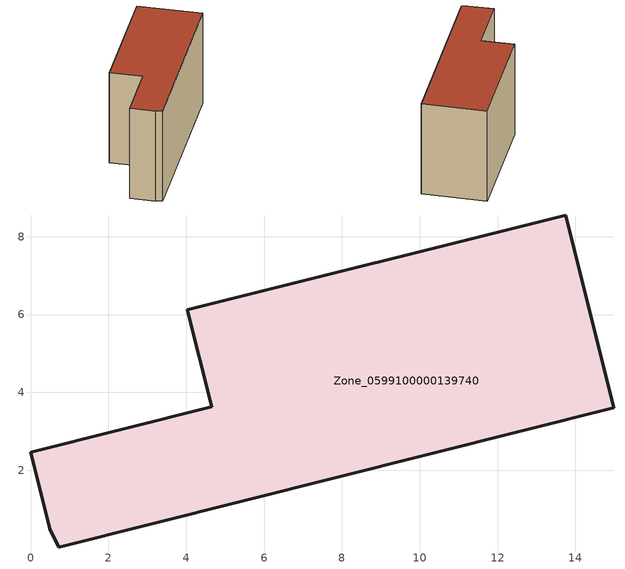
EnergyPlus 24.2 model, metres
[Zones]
Zone_0599100000139740
 floor ground (C_G): 13.75,8.56 14.99,3.61 0.72,0.03 0.5,0.49 0,2.46 4.66,3.63 4.03,6.12 z0
 wall outside (C_F): 0.5,0.49 0.72,0.03 14.99,3.61 13.75,8.56 4.03,6.12 4.66,3.63 0,2.46 0.5,0.49 z0:7.96
 roof outside (C_R): 0.72,0.03 14.99,3.61 13.75,8.56 4.03,6.12 4.66,3.63 0,2.46 0.5,0.49 z7.96
[BUILDING]
Pand.0599100000139740: North Axis=0; Terrain=City; Loads Convergence Tolerance Value=0.04; Temperature Convergence Tolerance Value=0.4; Solar Distribution=FullExterior; Maximum Number of Warmup Days=25; Minimum Number of Warmup Days=1
[Site:Location]
Rotterdam.The.Hague.AP_ZH_NLD Design_Conditions: Latitude=51.96; Longitude=4.45; Time Zone=1; Elevation=-4.5
[SITE:GROUNDTEMPERATURE:BUILDINGSURFACE]
18, 18, 18, 18, 18, 18, 18, 18, 18, 18, 18, 18
[MATERIAL] Thermal Absorptance=0.9; Solar Absorptance=0.7; Visible Absorptance=0.7
Name | Roughness | Thickness | Conductivity | Density | Specific Heat
G.TI.1975-1991 | MediumSmooth | 0.15 | 0.288461 | 540 | 1210
F.TI.1975-1991 | Rough | 0.3 | 0.230769 | 1920 | 840
R.TI.1975-1991 | MediumRough | 0.2 | 0.153846 | 1500 | 1000
[CONSTRUCTION]
C_G: G.TI.1975-1991
C_F: F.TI.1975-1991
C_R: R.TI.1975-1991
[ZONE]
Zone_0599100000139740: Type=1; Multiplier=1; Ceiling Height=Autocalculate; Volume=Autocalculate; Floor Area=autocalculate; Part of Total Floor Area=Yes
[ZONEINFILTRATION:DESIGNFLOWRATE]
Infil_Zone_0599100000139740: Zone or ZoneList or Space or SpaceList=Zone_0599100000139740; Schedule=AlwaysOn; Design Flow Rate Calculation Method=Flow/Area; Flow Rate per Floor Area=0.003; Constant Term Coefficient=1; Temperature Term Coefficient=0; Velocity Term Coefficient=0; Velocity Squared Term Coefficient=0
[HVACTEMPLATE:ZONE:IDEALLOADSAIRSYSTEM]
Zone_0599100000139740: Maximum Heating Supply Air Temperature=50; Minimum Cooling Supply Air Temperature=13; Maximum Heating Supply Air Humidity Ratio=0.0156; Minimum Cooling Supply Air Humidity Ratio=0.0077; Heating Limit=NoLimit; Cooling Limit=NoLimit; Dehumidification Control Type=ConstantSensibleHeatRatio; Cooling Sensible Heat Ratio=0.7; Dehumidification Setpoint=60; Humidification Control Type=None; Humidification Setpoint=30; Outdoor Air Method=None; Outdoor Air Flow Rate per Person=0.00944; Outdoor Air Flow Rate per Zone Floor Area=0; Outdoor Air Flow Rate per Zone=0; Demand Controlled Ventilation Type=None; Outdoor Air Economizer Type=NoEconomizer; Heat Recovery Type=None; Sensible Heat Recovery Effectiveness=0.7; Latent Heat Recovery Effectiveness=0.65
[ZONECONTROL:THERMOSTAT]
ThermostatControl_Zone_0599100000139740: Zone or ZoneList=Zone_0599100000139740; Control Type Schedule=DualSetpointControlType; Control 1=Thermostat_Zone_0599100000139740; Temperature Difference Between Cutout And Setpoint=0
[THERMOSTATSETPOINT:DUALSETPOINT]
Thermostat_Zone_0599100000139740: Heating Setpoint Temperature Schedule=HeatingSetpoint_Zone_0599100000139740; Cooling Setpoint Temperature Schedule=CoolingSetpoint_Zone_0599100000139740
[SCHEDULE:COMPACT]
HeatingSetpoint_Zone_0599100000139740: Through: 12/31, For: AllDays, Until: 24:00, 21
CoolingSetpoint_Zone_0599100000139740: Through: 12/31, For: AllDays, Until: 24:00, 24
DualSetpointControlType: Through: 12/31, For: AllDays, Until: 24:00, 4
AlwaysOn: Through: 12/31, For: AllDays, Until: 24:00, 1
